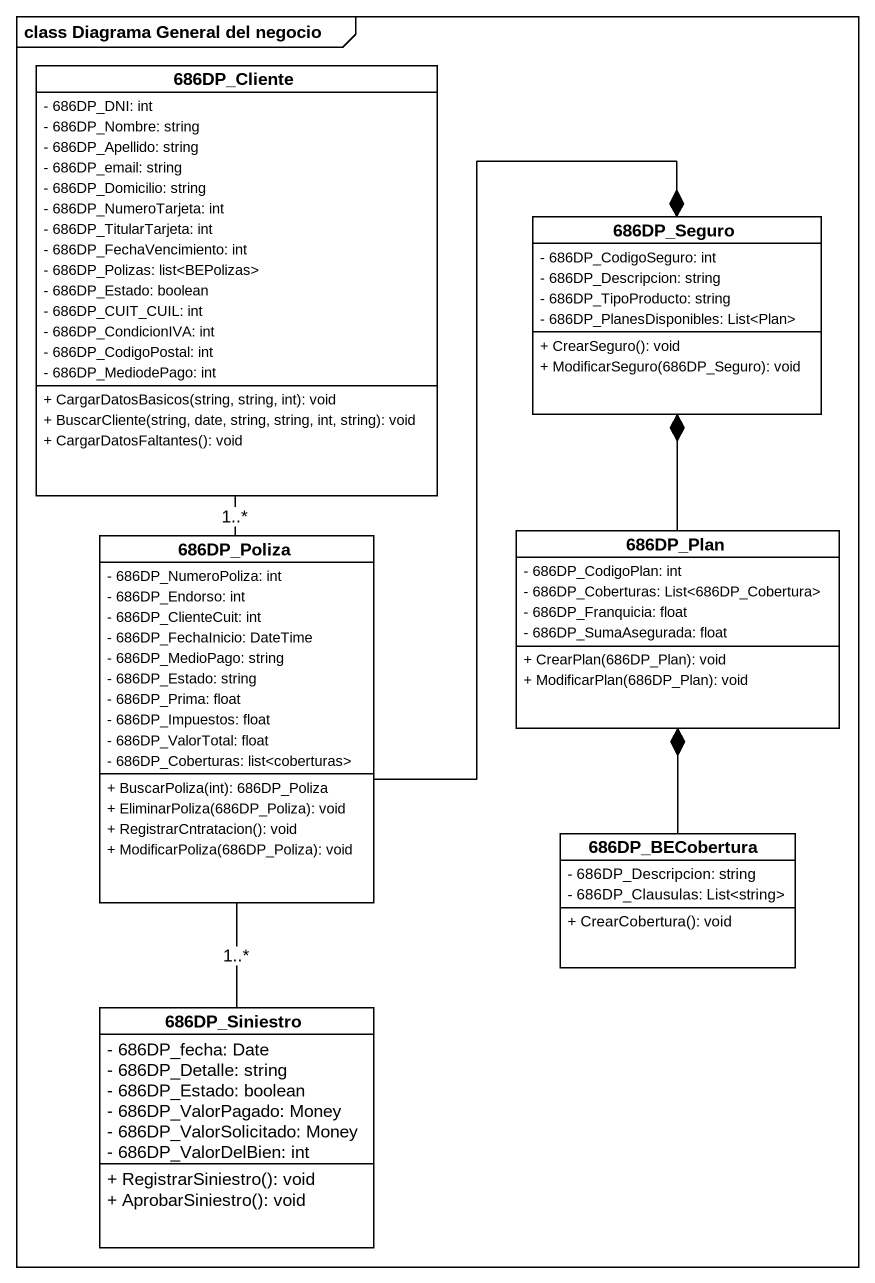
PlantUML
@startuml
mainframe class Diagrama General del negocio
hide circle
hide empty members
skinparam classAttributeIconSize 0
class "686DP_Cliente" as c686DP_Cliente {
  - 686DP_DNI: int
  - 686DP_Nombre: string
  - 686DP_Apellido: string
  - 686DP_email: string
  - 686DP_Domicilio: string
  - 686DP_NumeroTarjeta: int
  - 686DP_TitularTarjeta: int
  - 686DP_FechaVencimiento: int
  - 686DP_Polizas: list<BEPolizas>
  - 686DP_Estado: boolean
  - 686DP_CUIT_CUIL: int
  - 686DP_CondicionIVA: int
  - 686DP_CodigoPostal: int
  - 686DP_MediodePago: int
  + CargarDatosBasicos(string, string, int): void
  + BuscarCliente(string, date, string, string, int, string): void
  + CargarDatosFaltantes(): void
}
class "686DP_Seguro" as c686DP_Seguro {
  - 686DP_CodigoSeguro: int
  - 686DP_Descripcion: string
  - 686DP_TipoProducto: string
  - 686DP_PlanesDisponibles: List<Plan>
  + CrearSeguro(): void
  + ModificarSeguro(686DP_Seguro): void
}
class "686DP_Poliza" as c686DP_Poliza {
  - 686DP_NumeroPoliza: int
  - 686DP_Endorso: int
  - 686DP_ClienteCuit: int
  - 686DP_FechaInicio: DateTime
  - 686DP_MedioPago: string
  - 686DP_Estado: string
  - 686DP_Prima: float
  - 686DP_Impuestos: float
  - 686DP_ValorTotal: float
  - 686DP_Coberturas: list<coberturas>
  + BuscarPoliza(int): 686DP_Poliza
  + EliminarPoliza(686DP_Poliza): void
  + RegistrarCntratacion(): void
  + ModificarPoliza(686DP_Poliza): void
}
class "686DP_Plan" as c686DP_Plan {
  - 686DP_CodigoPlan: int
  - 686DP_Coberturas: List<686DP_Cobertura>
  - 686DP_Franquicia: float
  - 686DP_SumaAsegurada: float
  + CrearPlan(686DP_Plan): void
  + ModificarPlan(686DP_Plan): void
}
class "686DP_BECobertura" as c686DP_BECobertura {
  - 686DP_Descripcion: string
  - 686DP_Clausulas: List<string>
  + CrearCobertura(): void
}
class "686DP_Siniestro" as c686DP_Siniestro {
  - 686DP_fecha: Date
  - 686DP_Detalle: string
  - 686DP_Estado: boolean
  - 686DP_ValorPagado: Money
  - 686DP_ValorSolicitado: Money
  - 686DP_ValorDelBien: int
  + RegistrarSiniestro(): void
  + AprobarSiniestro(): void
}
c686DP_Poliza -up- c686DP_Cliente : 1..*
c686DP_Poliza -up-* c686DP_Seguro
c686DP_Poliza -- c686DP_Siniestro : 1..*
c686DP_Plan -up-* c686DP_Seguro
c686DP_BECobertura -up-* c686DP_Plan
@enduml
